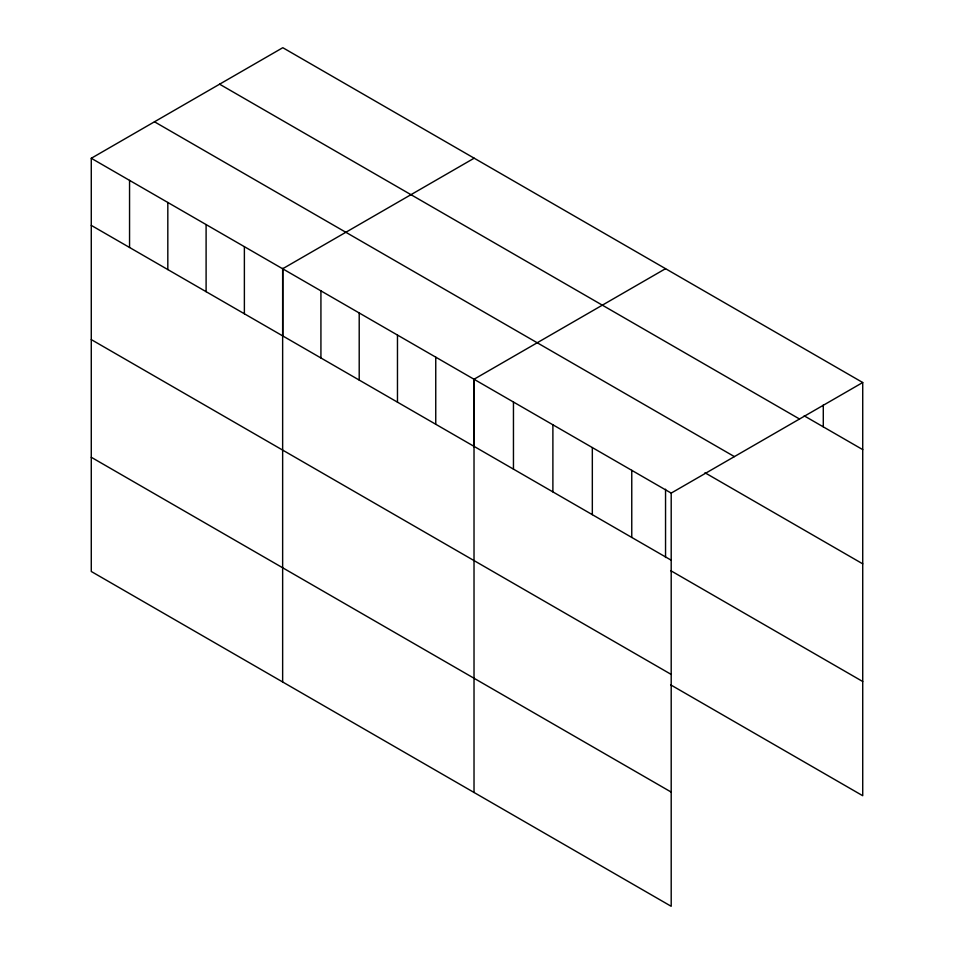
<?xml version="1.0" encoding="UTF-8"?>
<svg xmlns="http://www.w3.org/2000/svg" width="954" height="954" viewBox="0 0 954 954"><rect width="100%" height="100%" fill="white"/><g stroke="black" fill="none" stroke-linecap="round" stroke-linejoin="round"><path stroke-width="1.43" d="M91.274 158.281L671.199 493.099L671.199 906.3L91.274 571.482L91.274 158.281L282.801 47.7L862.726 382.518L862.726 795.719L670.638 684.829M474.174 158.185L282.646 268.766L282.646 681.967M665.546 268.682L474.019 379.251L474.019 792.464M671.199 493.099L862.726 382.518M804.21 415.837L862.726 449.62M219.599 84.19L799.524 419.009M154.476 121.79L734.401 456.608M704.982 472.767L862.726 563.838M91.274 225.382L671.199 560.201M670.638 570.611L862.726 681.514M91.274 339.6L671.199 674.418M91.274 457.276L671.199 792.082M823.29 404.973L823.29 426.855M665.546 489.223L665.546 557.506M631.763 470.322L631.763 537.436M592.327 447.557L592.327 514.671M552.891 424.792L552.891 491.894M513.455 402.028L513.455 469.129M474.174 378.738L474.174 447.009M435.751 357.154L435.751 424.268M397.472 335.057L397.472 402.171M359.205 312.96L359.205 380.074M320.926 290.863L320.926 357.977M282.801 268.241L282.801 336.523M244.379 246.669L244.379 313.771M206.1 224.572L206.1 291.674M167.821 202.475L167.821 269.577M129.553 180.378L129.553 247.48"/></g></svg>
